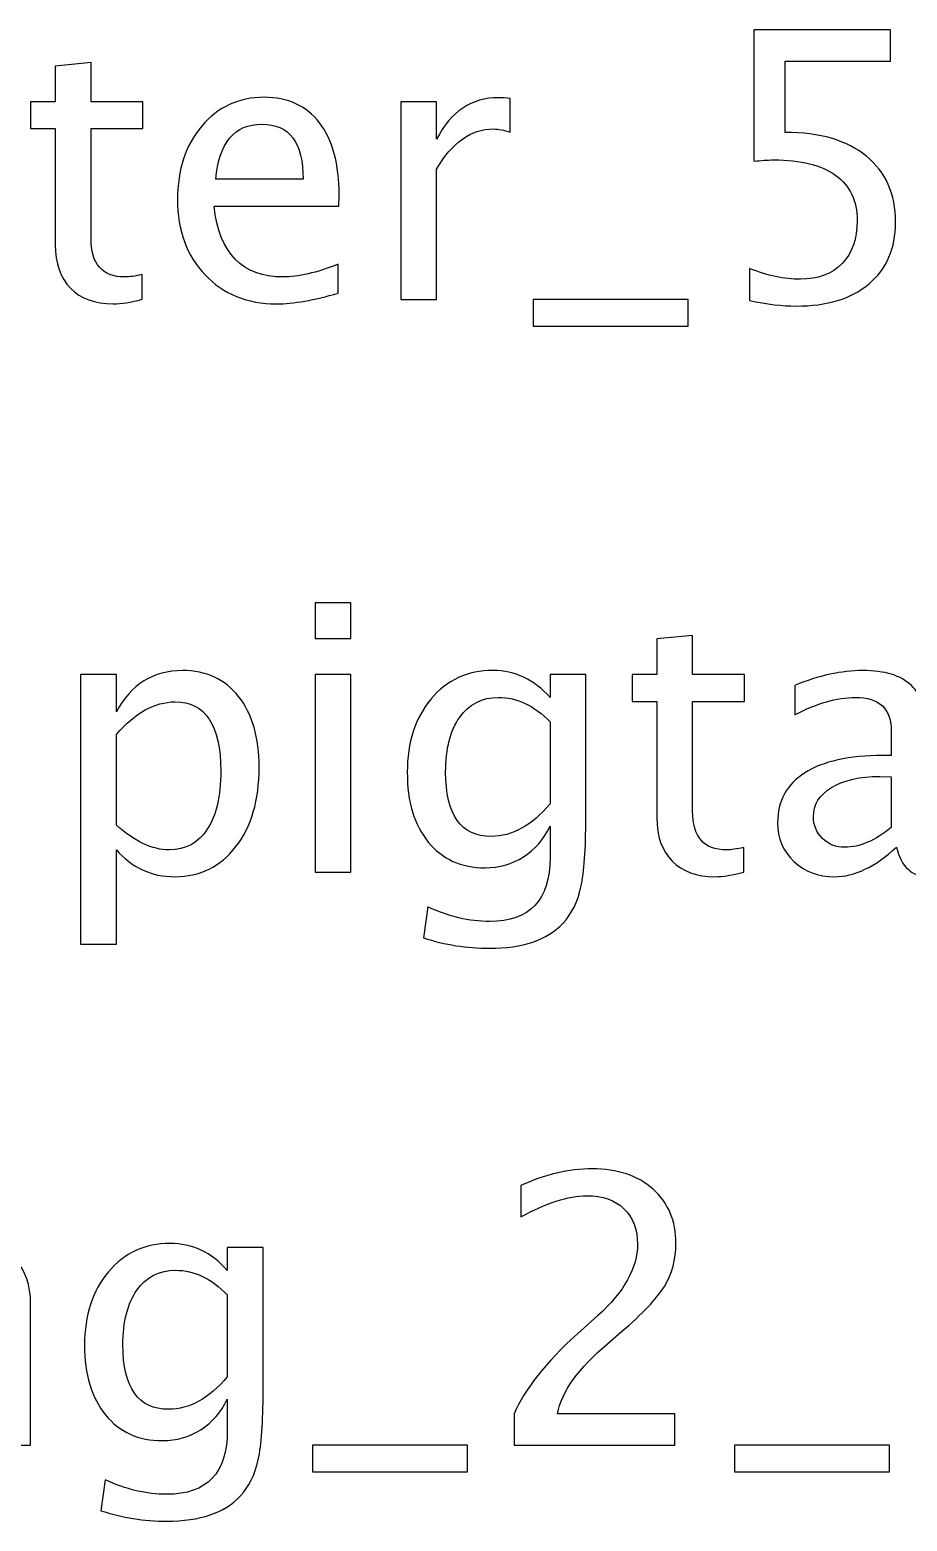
# Model space of a CAD drawing. Header units: centimetres. Extents: x -32.7 to 32.7, y -29.5 to 43.7.
# Drawn here: x 12.101 to 14.592, y 33.702 to 37.936 of the extents above; entities that cross this region are included whole.
import ezdxf

# ---------------------------------------------------------------- set-up
doc = ezdxf.new("R2010")
doc.units = ezdxf.units.CM
doc.header["$MEASUREMENT"] = 0
doc.layers.add('Layer 1', color=7, linetype='Continuous')

msp = doc.modelspace()

# ---------------------------------------------------------------- linework, layer by layer
at = {"layer": 'Layer 1'}
for points, knots in [([(14.14397, 37.16727), (14.14397, 37.16727), (14.14397, 37.25828), (14.14397, 37.25828), (14.14397, 37.25828), (14.19459, 37.23782), (14.24257, 37.22759), (14.28843, 37.22759), (14.28843, 37.22759), (14.33852, 37.22759), (14.37803, 37.24241), (14.40678, 37.27204), (14.40678, 37.27204), (14.43554, 37.30167), (14.44982, 37.34242), (14.44982, 37.39428), (14.44982, 37.39428), (14.44982, 37.45002), (14.42954, 37.4927), (14.38897, 37.52216), (14.38897, 37.52216), (14.3484, 37.55162), (14.28966, 37.56626), (14.21293, 37.56626), (14.21293, 37.56626), (14.19512, 37.56626), (14.17625, 37.56502), (14.15667, 37.56255), (14.15667, 37.56255), (14.15667, 37.56255), (14.15667, 37.93561), (14.15667, 37.93561), (14.15667, 37.93561), (14.15667, 37.93561), (14.54401, 37.93561), (14.54401, 37.93561), (14.54401, 37.93561), (14.54401, 37.93561), (14.54401, 37.84671), (14.54401, 37.84671), (14.54401, 37.84671), (14.54401, 37.84671), (14.24557, 37.84671), (14.24557, 37.84671), (14.24557, 37.84671), (14.24557, 37.84671), (14.24557, 37.64457), (14.24557, 37.64457), (14.24557, 37.64457), (14.34399, 37.64457), (14.42072, 37.62199), (14.47593, 37.57684), (14.47593, 37.57684), (14.53114, 37.53186), (14.55883, 37.46942), (14.55883, 37.38951), (14.55883, 37.38951), (14.55883, 37.31508), (14.53378, 37.25687), (14.48369, 37.21471), (14.48369, 37.21471), (14.4336, 37.17256), (14.36445, 37.15139), (14.27626, 37.15139), (14.27626, 37.15139), (14.23692, 37.15139), (14.19283, 37.15668), (14.14397, 37.16727)], [0, 0, 0, 0, 0.0555556, 0.0555556, 0.0555556, 0.0555556, 0.1111111, 0.1111111, 0.1111111, 0.1111111, 0.1666667, 0.1666667, 0.1666667, 0.1666667, 0.2222222, 0.2222222, 0.2222222, 0.2222222, 0.2777778, 0.2777778, 0.2777778, 0.2777778, 0.3333333, 0.3333333, 0.3333333, 0.3333333, 0.3888889, 0.3888889, 0.3888889, 0.3888889, 0.4444444, 0.4444444, 0.4444444, 0.4444444, 0.5, 0.5, 0.5, 0.5, 0.5555556, 0.5555556, 0.5555556, 0.5555556, 0.6111111, 0.6111111, 0.6111111, 0.6111111, 0.6666667, 0.6666667, 0.6666667, 0.6666667, 0.7222222, 0.7222222, 0.7222222, 0.7222222, 0.7777778, 0.7777778, 0.7777778, 0.7777778, 0.8333333, 0.8333333, 0.8333333, 0.8333333, 0.8888889, 0.8888889, 0.8888889, 0.8888889, 1, 1, 1, 1]), ([(12.41959, 37.17062), (12.3882, 37.16197), (12.36086, 37.15774), (12.33775, 37.15774), (12.33775, 37.15774), (12.28589, 37.15774), (12.2455, 37.17256), (12.21657, 37.20219), (12.21657, 37.20219), (12.18747, 37.23182), (12.173, 37.27292), (12.173, 37.32566), (12.173, 37.32566), (12.173, 37.32566), (12.173, 37.65516), (12.173, 37.65516), (12.173, 37.65516), (12.173, 37.65516), (12.1028, 37.65516), (12.1028, 37.65516), (12.1028, 37.65516), (12.1028, 37.65516), (12.1028, 37.73135), (12.1028, 37.73135), (12.1028, 37.73135), (12.1028, 37.73135), (12.173, 37.73135), (12.173, 37.73135), (12.173, 37.73135), (12.173, 37.73135), (12.173, 37.83278), (12.173, 37.83278), (12.173, 37.83278), (12.173, 37.83278), (12.2746, 37.84248), (12.2746, 37.84248), (12.2746, 37.84248), (12.2746, 37.84248), (12.2746, 37.73135), (12.2746, 37.73135), (12.2746, 37.73135), (12.2746, 37.73135), (12.42171, 37.73135), (12.42171, 37.73135), (12.42171, 37.73135), (12.42171, 37.73135), (12.42171, 37.65516), (12.42171, 37.65516), (12.42171, 37.65516), (12.42171, 37.65516), (12.2746, 37.65516), (12.2746, 37.65516), (12.2746, 37.65516), (12.2746, 37.65516), (12.2746, 37.34401), (12.2746, 37.34401), (12.2746, 37.34401), (12.2746, 37.27063), (12.30653, 37.23394), (12.37021, 37.23394), (12.37021, 37.23394), (12.38379, 37.23394), (12.40019, 37.23623), (12.41959, 37.24064), (12.41959, 37.24064), (12.41959, 37.24064), (12.41959, 37.17062), (12.41959, 37.17062)], [0, 0, 0, 0, 0.0555556, 0.0555556, 0.0555556, 0.0555556, 0.1111111, 0.1111111, 0.1111111, 0.1111111, 0.1666667, 0.1666667, 0.1666667, 0.1666667, 0.2222222, 0.2222222, 0.2222222, 0.2222222, 0.2777778, 0.2777778, 0.2777778, 0.2777778, 0.3333333, 0.3333333, 0.3333333, 0.3333333, 0.3888889, 0.3888889, 0.3888889, 0.3888889, 0.4444444, 0.4444444, 0.4444444, 0.4444444, 0.5, 0.5, 0.5, 0.5, 0.5555556, 0.5555556, 0.5555556, 0.5555556, 0.6111111, 0.6111111, 0.6111111, 0.6111111, 0.6666667, 0.6666667, 0.6666667, 0.6666667, 0.7222222, 0.7222222, 0.7222222, 0.7222222, 0.7777778, 0.7777778, 0.7777778, 0.7777778, 0.8333333, 0.8333333, 0.8333333, 0.8333333, 0.8888889, 0.8888889, 0.8888889, 0.8888889, 1, 1, 1, 1]), ([(12.97628, 37.18843), (12.90802, 37.16797), (12.84963, 37.15774), (12.80095, 37.15774), (12.80095, 37.15774), (12.71787, 37.15774), (12.65031, 37.18526), (12.59828, 37.24011), (12.59828, 37.24011), (12.54625, 37.29497), (12.52014, 37.36605), (12.52014, 37.45354), (12.52014, 37.45354), (12.52014, 37.53839), (12.54307, 37.60806), (12.58911, 37.66256), (12.58911, 37.66256), (12.63515, 37.71689), (12.69406, 37.74405), (12.76585, 37.74405), (12.76585, 37.74405), (12.83376, 37.74405), (12.88632, 37.71989), (12.92336, 37.67156), (12.92336, 37.67156), (12.96041, 37.62323), (12.97893, 37.55479), (12.97893, 37.46607), (12.97893, 37.46607), (12.97893, 37.46607), (12.9784, 37.43502), (12.9784, 37.43502), (12.9784, 37.43502), (12.9784, 37.43502), (12.62386, 37.43502), (12.62386, 37.43502), (12.62386, 37.43502), (12.63867, 37.30097), (12.70411, 37.23394), (12.82, 37.23394), (12.82, 37.23394), (12.86251, 37.23394), (12.91454, 37.24593), (12.97628, 37.26992), (12.97628, 37.26992), (12.97628, 37.26992), (12.97628, 37.18843), (12.97628, 37.18843)], [0, 0, 0, 0, 0.0769231, 0.0769231, 0.0769231, 0.0769231, 0.1538462, 0.1538462, 0.1538462, 0.1538462, 0.2307692, 0.2307692, 0.2307692, 0.2307692, 0.3076923, 0.3076923, 0.3076923, 0.3076923, 0.3846154, 0.3846154, 0.3846154, 0.3846154, 0.4615385, 0.4615385, 0.4615385, 0.4615385, 0.5384615, 0.5384615, 0.5384615, 0.5384615, 0.6153846, 0.6153846, 0.6153846, 0.6153846, 0.6923077, 0.6923077, 0.6923077, 0.6923077, 0.7692308, 0.7692308, 0.7692308, 0.7692308, 0.8461538, 0.8461538, 0.8461538, 0.8461538, 1, 1, 1, 1]), ([(13.15426, 37.17044), (13.15426, 37.17044), (13.15426, 37.73135), (13.15426, 37.73135), (13.15426, 37.73135), (13.15426, 37.73135), (13.25586, 37.73135), (13.25586, 37.73135), (13.25586, 37.73135), (13.25586, 37.73135), (13.25586, 37.62535), (13.25586, 37.62535), (13.25586, 37.62535), (13.29625, 37.70384), (13.35481, 37.743), (13.43172, 37.743), (13.43172, 37.743), (13.44213, 37.743), (13.45306, 37.74211), (13.46435, 37.74035), (13.46435, 37.74035), (13.46435, 37.74035), (13.46435, 37.64528), (13.46435, 37.64528), (13.46435, 37.64528), (13.44671, 37.6511), (13.43119, 37.6541), (13.41778, 37.6541), (13.41778, 37.6541), (13.35323, 37.6541), (13.29925, 37.616), (13.25586, 37.53962), (13.25586, 37.53962), (13.25586, 37.53962), (13.25586, 37.17044), (13.25586, 37.17044), (13.25586, 37.17044), (13.25586, 37.17044), (13.15426, 37.17044), (13.15426, 37.17044)], [0, 0, 0, 0, 0.0909091, 0.0909091, 0.0909091, 0.0909091, 0.1818182, 0.1818182, 0.1818182, 0.1818182, 0.2727273, 0.2727273, 0.2727273, 0.2727273, 0.3636364, 0.3636364, 0.3636364, 0.3636364, 0.4545455, 0.4545455, 0.4545455, 0.4545455, 0.5454545, 0.5454545, 0.5454545, 0.5454545, 0.6363636, 0.6363636, 0.6363636, 0.6363636, 0.7272727, 0.7272727, 0.7272727, 0.7272727, 0.8181818, 0.8181818, 0.8181818, 0.8181818, 1, 1, 1, 1]), ([(12.62915, 37.51122), (12.62915, 37.51122), (12.8768, 37.51122), (12.8768, 37.51122), (12.8768, 37.51122), (12.8768, 37.61564), (12.83782, 37.66786), (12.76003, 37.66786), (12.76003, 37.66786), (12.68171, 37.66786), (12.63814, 37.61564), (12.62915, 37.51122)], [0, 0, 0, 0, 0.25, 0.25, 0.25, 0.25, 0.5, 0.5, 0.5, 0.5, 1, 1, 1, 1]), ([(13.53014, 37.09424), (13.53014, 37.09424), (13.53014, 37.17044), (13.53014, 37.17044), (13.53014, 37.17044), (13.53014, 37.17044), (13.97041, 37.17044), (13.97041, 37.17044), (13.97041, 37.17044), (13.97041, 37.17044), (13.97041, 37.09424), (13.97041, 37.09424), (13.97041, 37.09424), (13.97041, 37.09424), (13.53014, 37.09424), (13.53014, 37.09424)], [0, 0, 0, 0, 0.2, 0.2, 0.2, 0.2, 0.4, 0.4, 0.4, 0.4, 0.6, 0.6, 0.6, 0.6, 1, 1, 1, 1]), ([(12.91101, 36.2077), (12.91101, 36.2077), (12.91101, 36.3093), (12.91101, 36.3093), (12.91101, 36.3093), (12.91101, 36.3093), (13.01261, 36.3093), (13.01261, 36.3093), (13.01261, 36.3093), (13.01261, 36.3093), (13.01261, 36.2077), (13.01261, 36.2077), (13.01261, 36.2077), (13.01261, 36.2077), (12.91101, 36.2077), (12.91101, 36.2077)], [0, 0, 0, 0, 0.2, 0.2, 0.2, 0.2, 0.4, 0.4, 0.4, 0.4, 0.6, 0.6, 0.6, 0.6, 1, 1, 1, 1]), ([(14.12756, 35.54431), (14.09617, 35.53566), (14.06883, 35.53143), (14.04572, 35.53143), (14.04572, 35.53143), (13.99386, 35.53143), (13.95347, 35.54625), (13.92454, 35.57588), (13.92454, 35.57588), (13.89544, 35.60551), (13.88097, 35.64661), (13.88097, 35.69935), (13.88097, 35.69935), (13.88097, 35.69935), (13.88097, 36.02885), (13.88097, 36.02885), (13.88097, 36.02885), (13.88097, 36.02885), (13.81077, 36.02885), (13.81077, 36.02885), (13.81077, 36.02885), (13.81077, 36.02885), (13.81077, 36.10504), (13.81077, 36.10504), (13.81077, 36.10504), (13.81077, 36.10504), (13.88097, 36.10504), (13.88097, 36.10504), (13.88097, 36.10504), (13.88097, 36.10504), (13.88097, 36.20647), (13.88097, 36.20647), (13.88097, 36.20647), (13.88097, 36.20647), (13.98257, 36.21617), (13.98257, 36.21617), (13.98257, 36.21617), (13.98257, 36.21617), (13.98257, 36.10504), (13.98257, 36.10504), (13.98257, 36.10504), (13.98257, 36.10504), (14.12968, 36.10504), (14.12968, 36.10504), (14.12968, 36.10504), (14.12968, 36.10504), (14.12968, 36.02885), (14.12968, 36.02885), (14.12968, 36.02885), (14.12968, 36.02885), (13.98257, 36.02885), (13.98257, 36.02885), (13.98257, 36.02885), (13.98257, 36.02885), (13.98257, 35.7177), (13.98257, 35.7177), (13.98257, 35.7177), (13.98257, 35.64432), (14.0145, 35.60763), (14.07818, 35.60763), (14.07818, 35.60763), (14.09176, 35.60763), (14.10816, 35.60992), (14.12756, 35.61433), (14.12756, 35.61433), (14.12756, 35.61433), (14.12756, 35.54431), (14.12756, 35.54431)], [0, 0, 0, 0, 0.0555556, 0.0555556, 0.0555556, 0.0555556, 0.1111111, 0.1111111, 0.1111111, 0.1111111, 0.1666667, 0.1666667, 0.1666667, 0.1666667, 0.2222222, 0.2222222, 0.2222222, 0.2222222, 0.2777778, 0.2777778, 0.2777778, 0.2777778, 0.3333333, 0.3333333, 0.3333333, 0.3333333, 0.3888889, 0.3888889, 0.3888889, 0.3888889, 0.4444444, 0.4444444, 0.4444444, 0.4444444, 0.5, 0.5, 0.5, 0.5, 0.5555556, 0.5555556, 0.5555556, 0.5555556, 0.6111111, 0.6111111, 0.6111111, 0.6111111, 0.6666667, 0.6666667, 0.6666667, 0.6666667, 0.7222222, 0.7222222, 0.7222222, 0.7222222, 0.7777778, 0.7777778, 0.7777778, 0.7777778, 0.8333333, 0.8333333, 0.8333333, 0.8333333, 0.8888889, 0.8888889, 0.8888889, 0.8888889, 1, 1, 1, 1]), ([(12.24497, 35.33987), (12.24497, 35.33987), (12.24497, 36.10504), (12.24497, 36.10504), (12.24497, 36.10504), (12.24497, 36.10504), (12.34657, 36.10504), (12.34657, 36.10504), (12.34657, 36.10504), (12.34657, 36.10504), (12.34657, 35.99904), (12.34657, 35.99904), (12.34657, 35.99904), (12.3882, 36.07753), (12.45081, 36.11669), (12.53425, 36.11669), (12.53425, 36.11669), (12.6018, 36.11669), (12.6549, 36.09217), (12.6937, 36.04296), (12.6937, 36.04296), (12.73251, 35.99374), (12.75191, 35.92654), (12.75191, 35.84134), (12.75191, 35.84134), (12.75191, 35.74856), (12.72986, 35.6736), (12.68594, 35.6168), (12.68594, 35.6168), (12.64202, 35.55983), (12.58416, 35.53143), (12.51255, 35.53143), (12.51255, 35.53143), (12.44605, 35.53143), (12.39067, 35.55683), (12.34657, 35.60781), (12.34657, 35.60781), (12.34657, 35.60781), (12.34657, 35.33987), (12.34657, 35.33987), (12.34657, 35.33987), (12.34657, 35.33987), (12.24497, 35.33987), (12.24497, 35.33987)], [0, 0, 0, 0, 0.0833333, 0.0833333, 0.0833333, 0.0833333, 0.1666667, 0.1666667, 0.1666667, 0.1666667, 0.25, 0.25, 0.25, 0.25, 0.3333333, 0.3333333, 0.3333333, 0.3333333, 0.4166667, 0.4166667, 0.4166667, 0.4166667, 0.5, 0.5, 0.5, 0.5, 0.5833333, 0.5833333, 0.5833333, 0.5833333, 0.6666667, 0.6666667, 0.6666667, 0.6666667, 0.75, 0.75, 0.75, 0.75, 0.8333333, 0.8333333, 0.8333333, 0.8333333, 1, 1, 1, 1]), ([(13.21899, 35.35786), (13.21899, 35.35786), (13.23098, 35.44571), (13.23098, 35.44571), (13.23098, 35.44571), (13.28989, 35.41819), (13.34828, 35.40443), (13.40596, 35.40443), (13.40596, 35.40443), (13.52043, 35.40443), (13.57776, 35.46511), (13.57776, 35.58629), (13.57776, 35.58629), (13.57776, 35.58629), (13.57776, 35.67448), (13.57776, 35.67448), (13.57776, 35.67448), (13.56012, 35.63726), (13.53507, 35.60851), (13.50244, 35.58787), (13.50244, 35.58787), (13.46981, 35.56724), (13.43347, 35.55683), (13.39343, 35.55683), (13.39343, 35.55683), (13.32552, 35.55683), (13.27173, 35.58117), (13.23204, 35.62985), (13.23204, 35.62985), (13.19235, 35.67854), (13.17242, 35.74451), (13.17242, 35.82776), (13.17242, 35.82776), (13.17242, 35.91296), (13.195, 35.98246), (13.24015, 36.03625), (13.24015, 36.03625), (13.28548, 36.08988), (13.34387, 36.11669), (13.41566, 36.11669), (13.41566, 36.11669), (13.47845, 36.11669), (13.5326, 36.09129), (13.57776, 36.04031), (13.57776, 36.04031), (13.57776, 36.04031), (13.57776, 36.10504), (13.57776, 36.10504), (13.57776, 36.10504), (13.57776, 36.10504), (13.67936, 36.10504), (13.67936, 36.10504), (13.67936, 36.10504), (13.67936, 36.10504), (13.67936, 35.69724), (13.67936, 35.69724), (13.67936, 35.69724), (13.67936, 35.60957), (13.67477, 35.54466), (13.6656, 35.5025), (13.6656, 35.5025), (13.65661, 35.46035), (13.63932, 35.42577), (13.61427, 35.39896), (13.61427, 35.39896), (13.56982, 35.35187), (13.50033, 35.32823), (13.40596, 35.32823), (13.40596, 35.32823), (13.34122, 35.32823), (13.27896, 35.33811), (13.21899, 35.35786)], [0, 0, 0, 0, 0.0526316, 0.0526316, 0.0526316, 0.0526316, 0.1052632, 0.1052632, 0.1052632, 0.1052632, 0.1578947, 0.1578947, 0.1578947, 0.1578947, 0.2105263, 0.2105263, 0.2105263, 0.2105263, 0.2631579, 0.2631579, 0.2631579, 0.2631579, 0.3157895, 0.3157895, 0.3157895, 0.3157895, 0.3684211, 0.3684211, 0.3684211, 0.3684211, 0.4210526, 0.4210526, 0.4210526, 0.4210526, 0.4736842, 0.4736842, 0.4736842, 0.4736842, 0.5263158, 0.5263158, 0.5263158, 0.5263158, 0.5789474, 0.5789474, 0.5789474, 0.5789474, 0.6315789, 0.6315789, 0.6315789, 0.6315789, 0.6842105, 0.6842105, 0.6842105, 0.6842105, 0.7368421, 0.7368421, 0.7368421, 0.7368421, 0.7894737, 0.7894737, 0.7894737, 0.7894737, 0.8421053, 0.8421053, 0.8421053, 0.8421053, 0.8947368, 0.8947368, 0.8947368, 0.8947368, 1, 1, 1, 1]), ([(14.56166, 35.61557), (14.50063, 35.55948), (14.44189, 35.53143), (14.38545, 35.53143), (14.38545, 35.53143), (14.33906, 35.53143), (14.30043, 35.54589), (14.26991, 35.575), (14.26991, 35.575), (14.23922, 35.6041), (14.22388, 35.64079), (14.22388, 35.68506), (14.22388, 35.68506), (14.22388, 35.74627), (14.24963, 35.79337), (14.30113, 35.82617), (14.30113, 35.82617), (14.35264, 35.85898), (14.42655, 35.87539), (14.52285, 35.87539), (14.52285, 35.87539), (14.52285, 35.87539), (14.54667, 35.87539), (14.54667, 35.87539), (14.54667, 35.87539), (14.54667, 35.87539), (14.54667, 35.94294), (14.54667, 35.94294), (14.54667, 35.94294), (14.54667, 36.00803), (14.5128, 36.04049), (14.44489, 36.04049), (14.44489, 36.04049), (14.39233, 36.04049), (14.33482, 36.02391), (14.27256, 35.99075), (14.27256, 35.99075), (14.27256, 35.99075), (14.27256, 36.07435), (14.27256, 36.07435), (14.27256, 36.07435), (14.341, 36.10258), (14.40556, 36.11669), (14.46606, 36.11669), (14.46606, 36.11669), (14.52832, 36.11669), (14.57436, 36.10258), (14.60382, 36.07418), (14.60382, 36.07418), (14.63345, 36.04578), (14.64827, 36.00203), (14.64827, 35.94294), (14.64827, 35.94294), (14.64827, 35.94294), (14.64827, 35.68947), (14.64827, 35.68947), (14.64827, 35.68947), (14.64827, 35.63144), (14.66608, 35.60234), (14.70189, 35.60234), (14.70189, 35.60234), (14.7063, 35.60234), (14.71282, 35.60304), (14.72147, 35.60445), (14.72147, 35.60445), (14.72147, 35.60445), (14.7287, 35.54801), (14.7287, 35.54801), (14.7287, 35.54801), (14.70559, 35.5369), (14.68019, 35.53143), (14.65232, 35.53143), (14.65232, 35.53143), (14.60488, 35.53143), (14.57471, 35.55948), (14.56166, 35.61557)], [0, 0, 0, 0, 0.05, 0.05, 0.05, 0.05, 0.1, 0.1, 0.1, 0.1, 0.15, 0.15, 0.15, 0.15, 0.2, 0.2, 0.2, 0.2, 0.25, 0.25, 0.25, 0.25, 0.3, 0.3, 0.3, 0.3, 0.35, 0.35, 0.35, 0.35, 0.4, 0.4, 0.4, 0.4, 0.45, 0.45, 0.45, 0.45, 0.5, 0.5, 0.5, 0.5, 0.55, 0.55, 0.55, 0.55, 0.6, 0.6, 0.6, 0.6, 0.65, 0.65, 0.65, 0.65, 0.7, 0.7, 0.7, 0.7, 0.75, 0.75, 0.75, 0.75, 0.8, 0.8, 0.8, 0.8, 0.85, 0.85, 0.85, 0.85, 0.9, 0.9, 0.9, 0.9, 1, 1, 1, 1]), ([(12.91101, 35.54413), (12.91101, 35.54413), (12.91101, 36.10504), (12.91101, 36.10504), (12.91101, 36.10504), (12.91101, 36.10504), (13.01261, 36.10504), (13.01261, 36.10504), (13.01261, 36.10504), (13.01261, 36.10504), (13.01261, 35.54413), (13.01261, 35.54413), (13.01261, 35.54413), (13.01261, 35.54413), (12.91101, 35.54413), (12.91101, 35.54413)], [0, 0, 0, 0, 0.2, 0.2, 0.2, 0.2, 0.4, 0.4, 0.4, 0.4, 0.6, 0.6, 0.6, 0.6, 1, 1, 1, 1]), ([(13.57776, 35.73816), (13.57776, 35.73816), (13.57776, 35.97081), (13.57776, 35.97081), (13.57776, 35.97081), (13.53296, 36.0172), (13.4841, 36.04049), (13.43136, 36.04049), (13.43136, 36.04049), (13.38444, 36.04049), (13.34775, 36.02179), (13.32129, 35.98422), (13.32129, 35.98422), (13.29466, 35.94682), (13.28143, 35.89479), (13.28143, 35.82847), (13.28143, 35.82847), (13.28143, 35.70658), (13.32464, 35.64573), (13.41125, 35.64573), (13.41125, 35.64573), (13.47016, 35.64573), (13.52573, 35.6766), (13.57776, 35.73816)], [0, 0, 0, 0, 0.1428571, 0.1428571, 0.1428571, 0.1428571, 0.2857143, 0.2857143, 0.2857143, 0.2857143, 0.4285714, 0.4285714, 0.4285714, 0.4285714, 0.5714286, 0.5714286, 0.5714286, 0.5714286, 0.7142857, 0.7142857, 0.7142857, 0.7142857, 1, 1, 1, 1]), ([(12.34657, 35.67783), (12.39896, 35.63109), (12.44887, 35.60763), (12.49632, 35.60763), (12.49632, 35.60763), (12.54307, 35.60763), (12.57923, 35.62721), (12.60463, 35.66619), (12.60463, 35.66619), (12.6302, 35.70517), (12.6429, 35.76003), (12.6429, 35.83094), (12.6429, 35.83094), (12.6429, 35.96217), (12.59951, 36.02779), (12.51273, 36.02779), (12.51273, 36.02779), (12.45593, 36.02779), (12.40054, 35.9971), (12.34657, 35.93554), (12.34657, 35.93554), (12.34657, 35.93554), (12.34657, 35.67783), (12.34657, 35.67783)], [0, 0, 0, 0, 0.1428571, 0.1428571, 0.1428571, 0.1428571, 0.2857143, 0.2857143, 0.2857143, 0.2857143, 0.4285714, 0.4285714, 0.4285714, 0.4285714, 0.5714286, 0.5714286, 0.5714286, 0.5714286, 0.7142857, 0.7142857, 0.7142857, 0.7142857, 1, 1, 1, 1]), ([(14.54667, 35.67095), (14.54667, 35.67095), (14.54667, 35.81506), (14.54667, 35.81506), (14.54667, 35.81506), (14.54667, 35.81506), (14.51404, 35.81612), (14.51404, 35.81612), (14.51404, 35.81612), (14.45759, 35.81612), (14.41208, 35.80571), (14.37733, 35.7849), (14.37733, 35.7849), (14.34276, 35.76391), (14.32548, 35.73622), (14.32548, 35.70164), (14.32548, 35.70164), (14.32548, 35.67748), (14.33412, 35.65702), (14.35123, 35.64026), (14.35123, 35.64026), (14.36851, 35.6235), (14.38951, 35.61504), (14.41438, 35.61504), (14.41438, 35.61504), (14.45671, 35.61504), (14.50081, 35.63374), (14.54667, 35.67095)], [0, 0, 0, 0, 0.125, 0.125, 0.125, 0.125, 0.25, 0.25, 0.25, 0.25, 0.375, 0.375, 0.375, 0.375, 0.5, 0.5, 0.5, 0.5, 0.625, 0.625, 0.625, 0.625, 0.75, 0.75, 0.75, 0.75, 1, 1, 1, 1]), ([(13.47589, 33.91782), (13.47589, 33.91782), (13.47589, 34.00672), (13.47589, 34.00672), (13.47589, 34.00672), (13.50552, 34.07604), (13.56532, 34.15171), (13.65545, 34.23338), (13.65545, 34.23338), (13.65545, 34.23338), (13.71366, 34.28559), (13.71366, 34.28559), (13.71366, 34.28559), (13.78863, 34.35368), (13.8262, 34.42106), (13.8262, 34.48808), (13.8262, 34.48808), (13.8262, 34.53095), (13.81332, 34.56446), (13.78775, 34.58898), (13.78775, 34.58898), (13.76217, 34.6135), (13.72672, 34.62584), (13.68174, 34.62584), (13.68174, 34.62584), (13.62917, 34.62584), (13.56691, 34.60573), (13.49494, 34.56552), (13.49494, 34.56552), (13.49494, 34.56552), (13.49494, 34.65442), (13.49494, 34.65442), (13.49494, 34.65442), (13.56285, 34.68617), (13.63041, 34.70204), (13.69779, 34.70204), (13.69779, 34.70204), (13.7694, 34.70204), (13.8269, 34.68282), (13.8703, 34.64419), (13.8703, 34.64419), (13.91351, 34.60556), (13.93521, 34.55441), (13.93521, 34.49055), (13.93521, 34.49055), (13.93521, 34.44469), (13.92427, 34.40395), (13.9024, 34.36849), (13.9024, 34.36849), (13.88035, 34.33286), (13.8396, 34.28982), (13.77981, 34.23902), (13.77981, 34.23902), (13.77981, 34.23902), (13.74047, 34.20551), (13.74047, 34.20551), (13.74047, 34.20551), (13.65863, 34.13619), (13.61136, 34.06987), (13.59866, 34.00672), (13.59866, 34.00672), (13.59866, 34.00672), (13.93203, 34.00672), (13.93203, 34.00672), (13.93203, 34.00672), (13.93203, 34.00672), (13.93203, 33.91782), (13.93203, 33.91782), (13.93203, 33.91782), (13.93203, 33.91782), (13.47589, 33.91782), (13.47589, 33.91782)], [0, 0, 0, 0, 0.0526316, 0.0526316, 0.0526316, 0.0526316, 0.1052632, 0.1052632, 0.1052632, 0.1052632, 0.1578947, 0.1578947, 0.1578947, 0.1578947, 0.2105263, 0.2105263, 0.2105263, 0.2105263, 0.2631579, 0.2631579, 0.2631579, 0.2631579, 0.3157895, 0.3157895, 0.3157895, 0.3157895, 0.3684211, 0.3684211, 0.3684211, 0.3684211, 0.4210526, 0.4210526, 0.4210526, 0.4210526, 0.4736842, 0.4736842, 0.4736842, 0.4736842, 0.5263158, 0.5263158, 0.5263158, 0.5263158, 0.5789474, 0.5789474, 0.5789474, 0.5789474, 0.6315789, 0.6315789, 0.6315789, 0.6315789, 0.6842105, 0.6842105, 0.6842105, 0.6842105, 0.7368421, 0.7368421, 0.7368421, 0.7368421, 0.7894737, 0.7894737, 0.7894737, 0.7894737, 0.8421053, 0.8421053, 0.8421053, 0.8421053, 0.8947368, 0.8947368, 0.8947368, 0.8947368, 1, 1, 1, 1]), ([(11.64375, 33.91782), (11.64375, 33.91782), (11.64375, 34.47873), (11.64375, 34.47873), (11.64375, 34.47873), (11.64375, 34.47873), (11.74535, 34.47873), (11.74535, 34.47873), (11.74535, 34.47873), (11.74535, 34.47873), (11.74535, 34.37273), (11.74535, 34.37273), (11.74535, 34.37273), (11.79915, 34.45122), (11.86512, 34.49038), (11.94308, 34.49038), (11.94308, 34.49038), (11.99212, 34.49038), (12.0311, 34.47503), (12.05985, 34.44416), (12.05985, 34.44416), (12.0886, 34.41347), (12.10306, 34.37202), (12.10306, 34.32016), (12.10306, 34.32016), (12.10306, 34.32016), (12.10306, 33.91782), (12.10306, 33.91782), (12.10306, 33.91782), (12.10306, 33.91782), (12.00147, 33.91782), (12.00147, 33.91782), (12.00147, 33.91782), (12.00147, 33.91782), (12.00147, 34.287), (12.00147, 34.287), (12.00147, 34.287), (12.00147, 34.32863), (11.99529, 34.35826), (11.98312, 34.3759), (11.98312, 34.3759), (11.97077, 34.39372), (11.95049, 34.40254), (11.92209, 34.40254), (11.92209, 34.40254), (11.85965, 34.40254), (11.80074, 34.36179), (11.74535, 34.2803), (11.74535, 34.2803), (11.74535, 34.2803), (11.74535, 33.91782), (11.74535, 33.91782), (11.74535, 33.91782), (11.74535, 33.91782), (11.64375, 33.91782), (11.64375, 33.91782)], [0, 0, 0, 0, 0.0666667, 0.0666667, 0.0666667, 0.0666667, 0.1333333, 0.1333333, 0.1333333, 0.1333333, 0.2, 0.2, 0.2, 0.2, 0.2666667, 0.2666667, 0.2666667, 0.2666667, 0.3333333, 0.3333333, 0.3333333, 0.3333333, 0.4, 0.4, 0.4, 0.4, 0.4666667, 0.4666667, 0.4666667, 0.4666667, 0.5333333, 0.5333333, 0.5333333, 0.5333333, 0.6, 0.6, 0.6, 0.6, 0.6666667, 0.6666667, 0.6666667, 0.6666667, 0.7333333, 0.7333333, 0.7333333, 0.7333333, 0.8, 0.8, 0.8, 0.8, 0.8666667, 0.8666667, 0.8666667, 0.8666667, 1, 1, 1, 1]), ([(12.30274, 33.73155), (12.30274, 33.73155), (12.31473, 33.8194), (12.31473, 33.8194), (12.31473, 33.8194), (12.37364, 33.79188), (12.43203, 33.77812), (12.48971, 33.77812), (12.48971, 33.77812), (12.60418, 33.77812), (12.66151, 33.8388), (12.66151, 33.95998), (12.66151, 33.95998), (12.66151, 33.95998), (12.66151, 34.04817), (12.66151, 34.04817), (12.66151, 34.04817), (12.64387, 34.01095), (12.61882, 33.9822), (12.58619, 33.96156), (12.58619, 33.96156), (12.55356, 33.94093), (12.51722, 33.93052), (12.47718, 33.93052), (12.47718, 33.93052), (12.40927, 33.93052), (12.35548, 33.95486), (12.31579, 34.00354), (12.31579, 34.00354), (12.2761, 34.05223), (12.25617, 34.1182), (12.25617, 34.20145), (12.25617, 34.20145), (12.25617, 34.28665), (12.27875, 34.35615), (12.3239, 34.40994), (12.3239, 34.40994), (12.36923, 34.46357), (12.42762, 34.49038), (12.49941, 34.49038), (12.49941, 34.49038), (12.5622, 34.49038), (12.61635, 34.46498), (12.66151, 34.414), (12.66151, 34.414), (12.66151, 34.414), (12.66151, 34.47873), (12.66151, 34.47873), (12.66151, 34.47873), (12.66151, 34.47873), (12.76311, 34.47873), (12.76311, 34.47873), (12.76311, 34.47873), (12.76311, 34.47873), (12.76311, 34.07093), (12.76311, 34.07093), (12.76311, 34.07093), (12.76311, 33.98326), (12.75852, 33.91835), (12.74935, 33.87619), (12.74935, 33.87619), (12.74036, 33.83404), (12.72307, 33.79946), (12.69802, 33.77265), (12.69802, 33.77265), (12.65357, 33.72556), (12.58408, 33.70192), (12.48971, 33.70192), (12.48971, 33.70192), (12.42497, 33.70192), (12.36271, 33.7118), (12.30274, 33.73155)], [0, 0, 0, 0, 0.0526316, 0.0526316, 0.0526316, 0.0526316, 0.1052632, 0.1052632, 0.1052632, 0.1052632, 0.1578947, 0.1578947, 0.1578947, 0.1578947, 0.2105263, 0.2105263, 0.2105263, 0.2105263, 0.2631579, 0.2631579, 0.2631579, 0.2631579, 0.3157895, 0.3157895, 0.3157895, 0.3157895, 0.3684211, 0.3684211, 0.3684211, 0.3684211, 0.4210526, 0.4210526, 0.4210526, 0.4210526, 0.4736842, 0.4736842, 0.4736842, 0.4736842, 0.5263158, 0.5263158, 0.5263158, 0.5263158, 0.5789474, 0.5789474, 0.5789474, 0.5789474, 0.6315789, 0.6315789, 0.6315789, 0.6315789, 0.6842105, 0.6842105, 0.6842105, 0.6842105, 0.7368421, 0.7368421, 0.7368421, 0.7368421, 0.7894737, 0.7894737, 0.7894737, 0.7894737, 0.8421053, 0.8421053, 0.8421053, 0.8421053, 0.8947368, 0.8947368, 0.8947368, 0.8947368, 1, 1, 1, 1]), ([(12.66151, 34.11185), (12.66151, 34.11185), (12.66151, 34.3445), (12.66151, 34.3445), (12.66151, 34.3445), (12.61671, 34.39089), (12.56785, 34.41418), (12.51511, 34.41418), (12.51511, 34.41418), (12.46819, 34.41418), (12.4315, 34.39548), (12.40504, 34.35791), (12.40504, 34.35791), (12.37841, 34.32051), (12.36518, 34.26848), (12.36518, 34.20216), (12.36518, 34.20216), (12.36518, 34.08027), (12.40839, 34.01942), (12.495, 34.01942), (12.495, 34.01942), (12.55391, 34.01942), (12.60948, 34.05029), (12.66151, 34.11185)], [0, 0, 0, 0, 0.1428571, 0.1428571, 0.1428571, 0.1428571, 0.2857143, 0.2857143, 0.2857143, 0.2857143, 0.4285714, 0.4285714, 0.4285714, 0.4285714, 0.5714286, 0.5714286, 0.5714286, 0.5714286, 0.7142857, 0.7142857, 0.7142857, 0.7142857, 1, 1, 1, 1]), ([(12.90334, 33.84162), (12.90334, 33.84162), (12.90334, 33.91782), (12.90334, 33.91782), (12.90334, 33.91782), (12.90334, 33.91782), (13.34361, 33.91782), (13.34361, 33.91782), (13.34361, 33.91782), (13.34361, 33.91782), (13.34361, 33.84162), (13.34361, 33.84162), (13.34361, 33.84162), (13.34361, 33.84162), (12.90334, 33.84162), (12.90334, 33.84162)], [0, 0, 0, 0, 0.2, 0.2, 0.2, 0.2, 0.4, 0.4, 0.4, 0.4, 0.6, 0.6, 0.6, 0.6, 1, 1, 1, 1]), ([(14.10172, 33.84162), (14.10172, 33.84162), (14.10172, 33.91782), (14.10172, 33.91782), (14.10172, 33.91782), (14.10172, 33.91782), (14.54199, 33.91782), (14.54199, 33.91782), (14.54199, 33.91782), (14.54199, 33.91782), (14.54199, 33.84162), (14.54199, 33.84162), (14.54199, 33.84162), (14.54199, 33.84162), (14.10172, 33.84162), (14.10172, 33.84162)], [0, 0, 0, 0, 0.2, 0.2, 0.2, 0.2, 0.4, 0.4, 0.4, 0.4, 0.6, 0.6, 0.6, 0.6, 1, 1, 1, 1])]:
    msp.add_open_spline(points, degree=3, knots=knots, dxfattribs=at)

doc.saveas('drawing.dxf')
